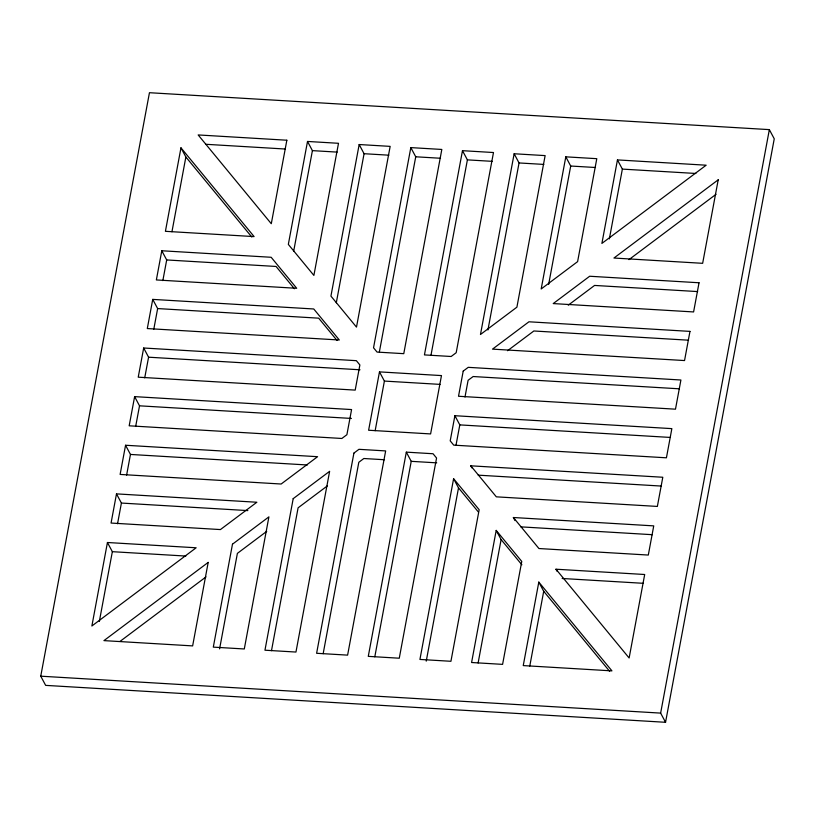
<?xml version="1.0" encoding="UTF-8"?>
<svg xmlns="http://www.w3.org/2000/svg" width="815" height="815" viewBox="0 0 815 815"><rect width="100%" height="100%" fill="white"/><g stroke="black" fill="none" stroke-linecap="round" stroke-linejoin="round"><path stroke-width="1.22" d="M40.75 676.185L149.451 92.706L769.35 129.626L774.25 138.815L665.549 722.294L45.65 685.374L40.75 676.185L660.639 713.105L665.549 722.294M107.437 542.505L91.881 625.991L196.14 547.782L107.437 542.505L112.348 551.684L99.338 621.468M116.494 493.88L111.064 523.057L220.427 529.567L256.857 502.244L116.494 493.88L121.404 503.059L117.554 523.729M125.561 445.255L120.121 474.432L281.144 484.018L317.575 456.695L125.561 445.255L130.461 454.444L126.61 475.104M134.618 396.63L129.178 425.807L341.862 438.47L346.895 434.701L351.581 409.558L134.618 396.63L139.518 405.819L135.667 426.479M143.674 348.005L138.234 377.182L355.197 390.11L359.884 364.957L356.359 360.678L143.674 348.005L148.575 357.194L144.724 377.854M152.731 299.39L147.301 328.557L339.315 339.998L313.755 308.977L152.731 299.39L157.641 308.569L153.791 329.24M161.788 250.765L156.358 279.942L296.721 288.296L271.161 257.275L161.788 250.765L166.698 259.944L162.847 280.615M180.971 147.821L165.414 231.317L254.117 236.595L180.971 147.821L185.871 157.01L251.784 237.002M171.945 231.776L185.871 157.01M307.51 141.453L288.337 244.398L313.887 275.419L338.5 143.297L307.51 141.453L312.41 150.632L293.695 251.101M219.592 648.872L237.389 553.375L266.729 531.36M359.171 144.53L330.931 296.1L356.491 327.11L390.161 146.374L359.171 144.53L364.071 153.709L336.3 302.793M271.487 650.696L298.096 507.827L327.447 485.811M410.821 147.607L373.535 347.791L377.06 352.08L403.771 353.669L441.822 149.451L410.821 147.607L415.731 156.786L379.362 351.978M323.158 653.712L358.814 462.278L363.847 458.509L384.486 459.741M379.484 371.885L368.614 430.238L430.605 433.926L441.475 375.583L379.484 371.885L384.395 381.074L375.145 430.728M406.318 452.142L368.278 656.36L399.269 658.214L436.565 458.02L433.04 453.741L406.318 452.142L411.229 461.331L374.798 656.829M462.482 150.683L424.442 354.902L451.153 356.491L456.186 352.722L493.483 152.527L462.482 150.683L467.392 159.872L430.962 355.371M454.892 415.711L450.206 440.854L453.741 445.143L666.425 457.806L671.855 428.629L454.892 415.711L459.803 424.89L456.003 445.255M464.988 397.058L468.105 380.299L473.138 376.53L679.486 388.816M453.609 478.7L419.929 659.437L450.929 661.291L479.169 509.721L453.609 478.7L458.509 487.89L478.476 512.115M514.143 153.76L480.473 334.496L516.904 307.173L545.133 155.604L514.143 153.76L519.043 162.949L487.93 329.973M426.235 661.148L458.509 487.89M565.804 156.837L541.191 288.958L577.611 261.625L596.794 158.68L565.804 156.837L570.704 166.026L548.648 284.425M478.12 662.972L501.113 539.581L496.753 531.421M538.807 582.104L523.25 665.59L611.953 670.877L538.807 582.104L543.707 591.283L609.62 671.285M617.454 159.913L601.898 243.41L706.157 165.201L617.454 159.913L622.365 169.102L609.355 238.887M529.781 666.059L543.707 591.283M660.639 713.105L769.35 129.626M119.968 641.446L206.012 576.908M507.541 350.715L533.856 330.982L688.543 340.191M568.259 305.167L594.573 285.433L697.65 291.576M628.976 259.618L716.028 194.316M205.584 144.275L285.413 149.033M312.41 150.632L337.206 152.11M364.071 153.709L388.867 155.186M415.731 156.786L440.528 158.263M467.392 159.872L492.189 161.339M519.043 162.949L543.839 164.416M570.704 166.026L595.5 167.503M622.365 169.102L695.857 173.473M166.698 259.944L276.061 266.464L294.429 288.755M157.641 308.569L318.665 318.166L337.033 340.456M148.575 357.194L359.996 369.786M384.395 381.074L440.059 384.385M139.518 405.819L351.408 418.441M459.803 424.89L670.419 437.441M411.229 461.331L436.728 462.849M470.775 465.813L662.799 477.254L657.359 506.431L496.335 496.834L470.775 465.813L471.865 467.861M130.461 454.444L307.326 464.978M478.211 475.155L661.383 486.066M513.379 517.515L653.742 525.879L648.302 555.056L538.939 548.536L513.379 517.515L515.009 520.581M121.404 503.059L247.852 510.598M520.816 526.857L652.326 534.691M555.973 569.216L644.685 574.504L629.129 657.99L555.973 569.216L557.063 571.254M112.348 551.684L185.84 556.064M562.146 578.477L643.249 583.306M501.113 539.581L521.875 564.785M208.192 562.411L192.635 645.898L103.933 640.621L208.192 562.411M286.849 140.221L271.293 223.718L198.147 134.933L286.849 140.221M232.479 544.186L213.306 647.13L244.296 648.974L268.909 516.863L232.479 544.186M293.196 498.648L264.957 650.207L295.957 652.051L329.627 471.315L293.196 498.648M353.914 453.099L316.617 653.284L347.608 655.128L385.658 450.919L358.946 449.32L353.914 453.099M463.205 371.11L458.519 396.263L675.482 409.181L680.912 380.004L468.228 367.341L463.205 371.11M496.203 530.402L471.59 662.514L502.59 664.368L521.763 561.423L496.203 530.402M689.969 331.389L684.539 360.556L492.515 349.126L528.945 321.793L689.969 331.389M699.036 282.764L693.596 311.941L553.232 303.577L589.663 276.244L699.036 282.764M718.209 179.82L702.652 263.316L613.95 258.029L718.209 179.82"/></g></svg>
